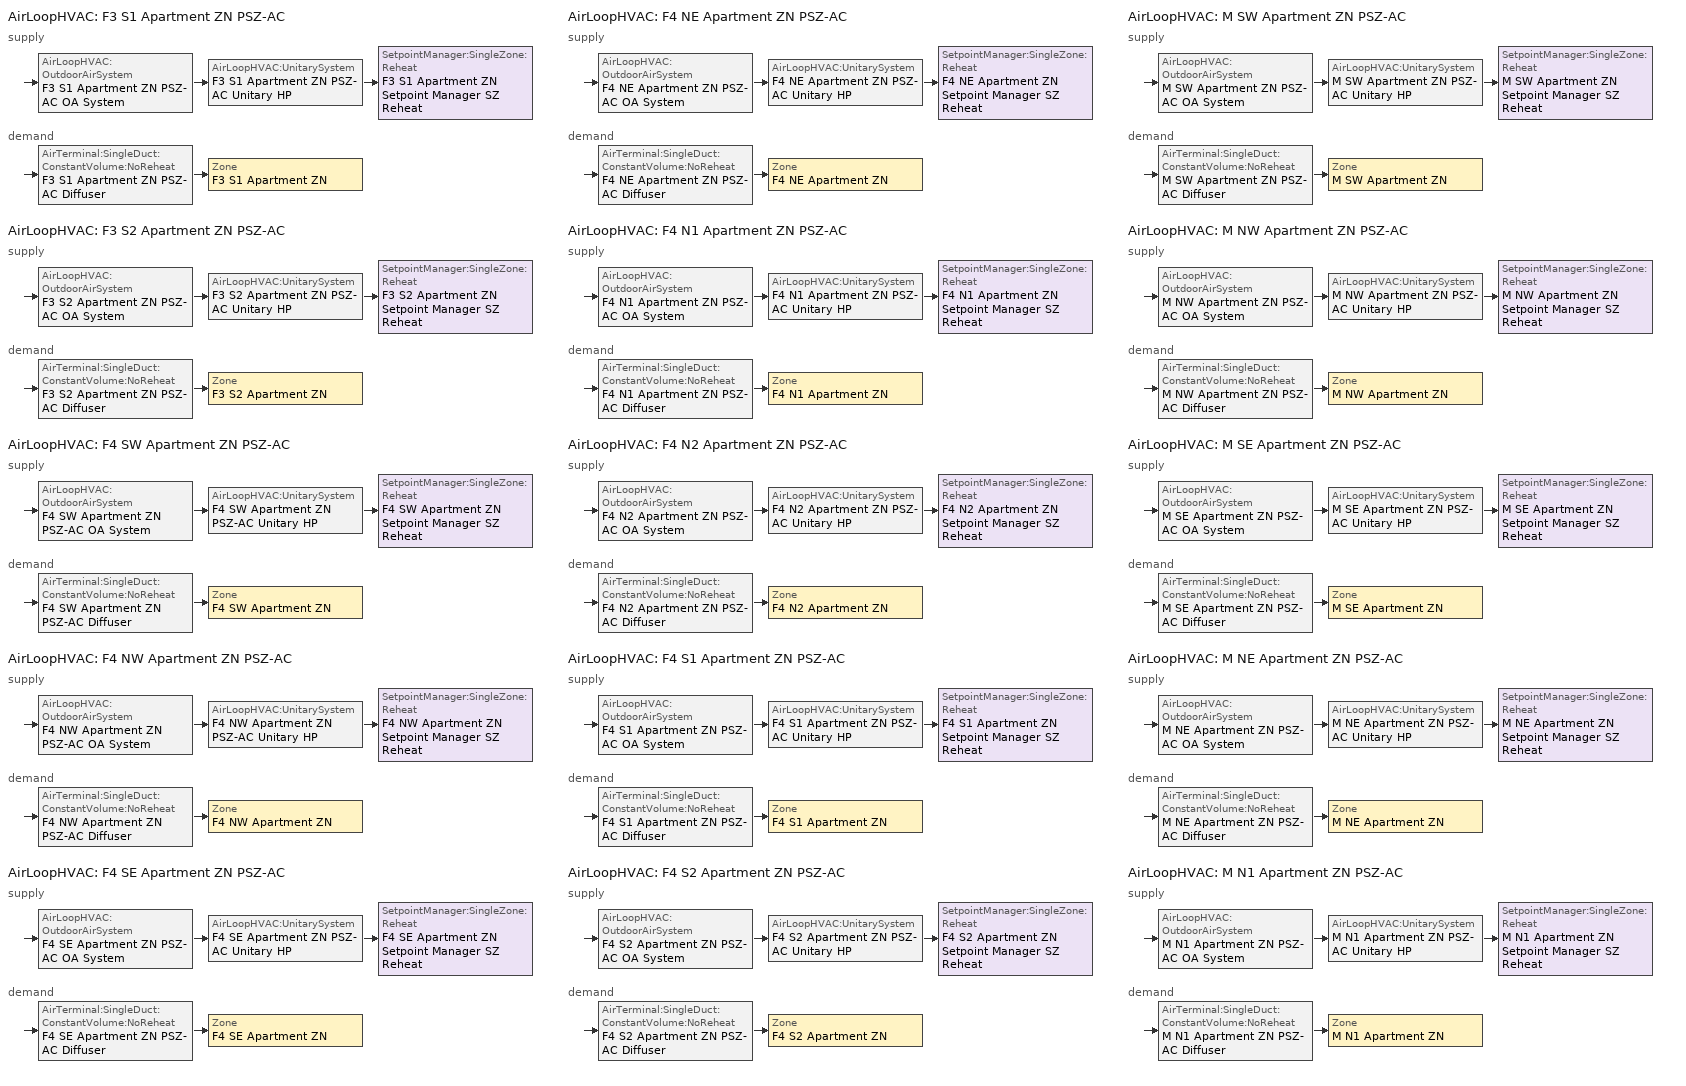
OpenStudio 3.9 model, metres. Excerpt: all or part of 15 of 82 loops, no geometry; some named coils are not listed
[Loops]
AirLoopHVAC 'F3 S1 Apartment ZN PSZ-AC'
 supply: AirLoopHVAC:OutdoorAirSystem 'F3 S1 Apartment ZN PSZ-AC OA System' > AirLoopHVAC:UnitarySystem 'F3 S1 Apartment ZN PSZ-AC Unitary HP' > SetpointManager:SingleZone:Reheat 'F3 S1 Apartment ZN Setpoint Manager SZ Reheat'
 demand: AirTerminal:SingleDuct:ConstantVolume:NoReheat 'F3 S1 Apartment ZN PSZ-AC Diffuser' > Zone 'F3 S1 Apartment ZN'
AirLoopHVAC 'F3 S2 Apartment ZN PSZ-AC'
 supply: AirLoopHVAC:OutdoorAirSystem 'F3 S2 Apartment ZN PSZ-AC OA System' > AirLoopHVAC:UnitarySystem 'F3 S2 Apartment ZN PSZ-AC Unitary HP' > SetpointManager:SingleZone:Reheat 'F3 S2 Apartment ZN Setpoint Manager SZ Reheat'
 demand: AirTerminal:SingleDuct:ConstantVolume:NoReheat 'F3 S2 Apartment ZN PSZ-AC Diffuser' > Zone 'F3 S2 Apartment ZN'
AirLoopHVAC 'F4 SW Apartment ZN PSZ-AC'
 supply: AirLoopHVAC:OutdoorAirSystem 'F4 SW Apartment ZN PSZ-AC OA System' > AirLoopHVAC:UnitarySystem 'F4 SW Apartment ZN PSZ-AC Unitary HP' > SetpointManager:SingleZone:Reheat 'F4 SW Apartment ZN Setpoint Manager SZ Reheat'
 demand: AirTerminal:SingleDuct:ConstantVolume:NoReheat 'F4 SW Apartment ZN PSZ-AC Diffuser' > Zone 'F4 SW Apartment ZN'
AirLoopHVAC 'F4 NW Apartment ZN PSZ-AC'
 supply: AirLoopHVAC:OutdoorAirSystem 'F4 NW Apartment ZN PSZ-AC OA System' > AirLoopHVAC:UnitarySystem 'F4 NW Apartment ZN PSZ-AC Unitary HP' > SetpointManager:SingleZone:Reheat 'F4 NW Apartment ZN Setpoint Manager SZ Reheat'
 demand: AirTerminal:SingleDuct:ConstantVolume:NoReheat 'F4 NW Apartment ZN PSZ-AC Diffuser' > Zone 'F4 NW Apartment ZN'
AirLoopHVAC 'F4 SE Apartment ZN PSZ-AC'
 supply: AirLoopHVAC:OutdoorAirSystem 'F4 SE Apartment ZN PSZ-AC OA System' > AirLoopHVAC:UnitarySystem 'F4 SE Apartment ZN PSZ-AC Unitary HP' > SetpointManager:SingleZone:Reheat 'F4 SE Apartment ZN Setpoint Manager SZ Reheat'
 demand: AirTerminal:SingleDuct:ConstantVolume:NoReheat 'F4 SE Apartment ZN PSZ-AC Diffuser' > Zone 'F4 SE Apartment ZN'
AirLoopHVAC 'F4 NE Apartment ZN PSZ-AC'
 supply: AirLoopHVAC:OutdoorAirSystem 'F4 NE Apartment ZN PSZ-AC OA System' > AirLoopHVAC:UnitarySystem 'F4 NE Apartment ZN PSZ-AC Unitary HP' > SetpointManager:SingleZone:Reheat 'F4 NE Apartment ZN Setpoint Manager SZ Reheat'
 demand: AirTerminal:SingleDuct:ConstantVolume:NoReheat 'F4 NE Apartment ZN PSZ-AC Diffuser' > Zone 'F4 NE Apartment ZN'
AirLoopHVAC 'F4 N1 Apartment ZN PSZ-AC'
 supply: AirLoopHVAC:OutdoorAirSystem 'F4 N1 Apartment ZN PSZ-AC OA System' > AirLoopHVAC:UnitarySystem 'F4 N1 Apartment ZN PSZ-AC Unitary HP' > SetpointManager:SingleZone:Reheat 'F4 N1 Apartment ZN Setpoint Manager SZ Reheat'
 demand: AirTerminal:SingleDuct:ConstantVolume:NoReheat 'F4 N1 Apartment ZN PSZ-AC Diffuser' > Zone 'F4 N1 Apartment ZN'
AirLoopHVAC 'F4 N2 Apartment ZN PSZ-AC'
 supply: AirLoopHVAC:OutdoorAirSystem 'F4 N2 Apartment ZN PSZ-AC OA System' > AirLoopHVAC:UnitarySystem 'F4 N2 Apartment ZN PSZ-AC Unitary HP' > SetpointManager:SingleZone:Reheat 'F4 N2 Apartment ZN Setpoint Manager SZ Reheat'
 demand: AirTerminal:SingleDuct:ConstantVolume:NoReheat 'F4 N2 Apartment ZN PSZ-AC Diffuser' > Zone 'F4 N2 Apartment ZN'
AirLoopHVAC 'F4 S1 Apartment ZN PSZ-AC'
 supply: AirLoopHVAC:OutdoorAirSystem 'F4 S1 Apartment ZN PSZ-AC OA System' > AirLoopHVAC:UnitarySystem 'F4 S1 Apartment ZN PSZ-AC Unitary HP' > SetpointManager:SingleZone:Reheat 'F4 S1 Apartment ZN Setpoint Manager SZ Reheat'
 demand: AirTerminal:SingleDuct:ConstantVolume:NoReheat 'F4 S1 Apartment ZN PSZ-AC Diffuser' > Zone 'F4 S1 Apartment ZN'
AirLoopHVAC 'F4 S2 Apartment ZN PSZ-AC'
 supply: AirLoopHVAC:OutdoorAirSystem 'F4 S2 Apartment ZN PSZ-AC OA System' > AirLoopHVAC:UnitarySystem 'F4 S2 Apartment ZN PSZ-AC Unitary HP' > SetpointManager:SingleZone:Reheat 'F4 S2 Apartment ZN Setpoint Manager SZ Reheat'
 demand: AirTerminal:SingleDuct:ConstantVolume:NoReheat 'F4 S2 Apartment ZN PSZ-AC Diffuser' > Zone 'F4 S2 Apartment ZN'
AirLoopHVAC 'M SW Apartment ZN PSZ-AC'
 supply: AirLoopHVAC:OutdoorAirSystem 'M SW Apartment ZN PSZ-AC OA System' > AirLoopHVAC:UnitarySystem 'M SW Apartment ZN PSZ-AC Unitary HP' > SetpointManager:SingleZone:Reheat 'M SW Apartment ZN Setpoint Manager SZ Reheat'
 demand: AirTerminal:SingleDuct:ConstantVolume:NoReheat 'M SW Apartment ZN PSZ-AC Diffuser' > Zone 'M SW Apartment ZN'
AirLoopHVAC 'M NW Apartment ZN PSZ-AC'
 supply: AirLoopHVAC:OutdoorAirSystem 'M NW Apartment ZN PSZ-AC OA System' > AirLoopHVAC:UnitarySystem 'M NW Apartment ZN PSZ-AC Unitary HP' > SetpointManager:SingleZone:Reheat 'M NW Apartment ZN Setpoint Manager SZ Reheat'
 demand: AirTerminal:SingleDuct:ConstantVolume:NoReheat 'M NW Apartment ZN PSZ-AC Diffuser' > Zone 'M NW Apartment ZN'
AirLoopHVAC 'M SE Apartment ZN PSZ-AC'
 supply: AirLoopHVAC:OutdoorAirSystem 'M SE Apartment ZN PSZ-AC OA System' > AirLoopHVAC:UnitarySystem 'M SE Apartment ZN PSZ-AC Unitary HP' > SetpointManager:SingleZone:Reheat 'M SE Apartment ZN Setpoint Manager SZ Reheat'
 demand: AirTerminal:SingleDuct:ConstantVolume:NoReheat 'M SE Apartment ZN PSZ-AC Diffuser' > Zone 'M SE Apartment ZN'
AirLoopHVAC 'M NE Apartment ZN PSZ-AC'
 supply: AirLoopHVAC:OutdoorAirSystem 'M NE Apartment ZN PSZ-AC OA System' > AirLoopHVAC:UnitarySystem 'M NE Apartment ZN PSZ-AC Unitary HP' > SetpointManager:SingleZone:Reheat 'M NE Apartment ZN Setpoint Manager SZ Reheat'
 demand: AirTerminal:SingleDuct:ConstantVolume:NoReheat 'M NE Apartment ZN PSZ-AC Diffuser' > Zone 'M NE Apartment ZN'
AirLoopHVAC 'M N1 Apartment ZN PSZ-AC'
 supply: AirLoopHVAC:OutdoorAirSystem 'M N1 Apartment ZN PSZ-AC OA System' > AirLoopHVAC:UnitarySystem 'M N1 Apartment ZN PSZ-AC Unitary HP' > SetpointManager:SingleZone:Reheat 'M N1 Apartment ZN Setpoint Manager SZ Reheat'
 demand: AirTerminal:SingleDuct:ConstantVolume:NoReheat 'M N1 Apartment ZN PSZ-AC Diffuser' > Zone 'M N1 Apartment ZN'
[Sizing:Zone] Zone Cooling Design Supply Air Temperature Input Method=SupplyAirTemperature; Zone Cooling Design Supply Air Temperature {C}=12.7778; Zone Cooling Design Supply Air Temperature Difference {deltaC}=11.11; Zone Heating Design Supply Air Temperature Input Method=SupplyAirTemperature; Zone Heating Design Supply Air Temperature {C}=50; Zone Heating Design Supply Air Temperature Difference {deltaC}=11.11; Zone Cooling Design Supply Air Humidity Ratio {kg-H2O/kg-air}=0.0085; Zone Heating Design Supply Air Humidity Ratio {kg-H2O/kg-air}=0.008; Cooling Design Air Flow Method=DesignDay; Heating Design Air Flow Method=DesignDay; Heating Maximum Air Flow Fraction=1; Account for Dedicated Outdoor Air System=No; Dedicated Outdoor Air System Control Strategy=NeutralSupplyAir; Dedicated Outdoor Air Low Setpoint Temperature for Design {C}=autosize; Dedicated Outdoor Air High Setpoint Temperature for Design {C}=autosize; Zone Load Sizing Method=Sensible Load Only No Latent Load; Zone Latent Cooling Design Supply Air Humidity Ratio Input Method=HumidityRatioDifference; Zone Cooling Design Supply Air Humidity Ratio Difference {kgWater/kgDryAir}=0.005; Zone Latent Heating Design Supply Air Humidity Ratio Input Method=HumidityRatioDifference; Zone Humidification Design Supply Air Humidity Ratio Difference {kgWater/kgDryAir}=0.005; Sizing Option=Coincident
F3 S1 Apartment ZN; F3 S2 Apartment ZN; F4 N1 Apartment ZN; F4 N2 Apartment ZN; F4 NE Apartment ZN; F4 NW Apartment ZN; F4 S1 Apartment ZN; F4 S2 Apartment ZN; F4 SE Apartment ZN; F4 SW Apartment ZN; M N1 Apartment ZN; M NE Apartment ZN; M NW Apartment ZN; M SE Apartment ZN; M SW Apartment ZN
[Zone equipment]
F3 S1 Apartment ZN: F3 S1 Apartment ZN PSZ-AC Diffuser, F3 S1 Apartment ZN ERV
F3 S2 Apartment ZN: F3 S2 Apartment ZN PSZ-AC Diffuser, F3 S2 Apartment ZN ERV
F4 N1 Apartment ZN: F4 N1 Apartment ZN PSZ-AC Diffuser, F4 N1 Apartment ZN ERV
F4 N2 Apartment ZN: F4 N2 Apartment ZN PSZ-AC Diffuser, F4 N2 Apartment ZN ERV
F4 NE Apartment ZN: F4 NE Apartment ZN PSZ-AC Diffuser, F4 NE Apartment ZN ERV
F4 NW Apartment ZN: F4 NW Apartment ZN PSZ-AC Diffuser, F4 NW Apartment ZN ERV
F4 S1 Apartment ZN: F4 S1 Apartment ZN PSZ-AC Diffuser, F4 S1 Apartment ZN ERV
F4 S2 Apartment ZN: F4 S2 Apartment ZN PSZ-AC Diffuser, F4 S2 Apartment ZN ERV
F4 SE Apartment ZN: F4 SE Apartment ZN PSZ-AC Diffuser, F4 SE Apartment ZN ERV
F4 SW Apartment ZN: F4 SW Apartment ZN PSZ-AC Diffuser, F4 SW Apartment ZN ERV
M N1 Apartment ZN: M N1 Apartment ZN PSZ-AC Diffuser, M N1 Apartment ZN ERV
M NE Apartment ZN: M NE Apartment ZN PSZ-AC Diffuser, M NE Apartment ZN ERV
M NW Apartment ZN: M NW Apartment ZN PSZ-AC Diffuser, M NW Apartment ZN ERV
M SE Apartment ZN: M SE Apartment ZN PSZ-AC Diffuser, M SE Apartment ZN ERV
M SW Apartment ZN: M SW Apartment ZN PSZ-AC Diffuser, M SW Apartment ZN ERV
[AirLoopHVAC] Availability Schedule=Always On; Design Supply Air Flow Rate {m3/s}=autosize; Design Return Air Flow Fraction of Supply Air Flow=1
F3 S1 Apartment ZN PSZ-AC; F3 S2 Apartment ZN PSZ-AC; F4 SW Apartment ZN PSZ-AC; F4 NW Apartment ZN PSZ-AC; F4 SE Apartment ZN PSZ-AC; F4 NE Apartment ZN PSZ-AC; F4 N1 Apartment ZN PSZ-AC; F4 N2 Apartment ZN PSZ-AC; F4 S1 Apartment ZN PSZ-AC; F4 S2 Apartment ZN PSZ-AC; M SW Apartment ZN PSZ-AC; M NW Apartment ZN PSZ-AC; M SE Apartment ZN PSZ-AC; M NE Apartment ZN PSZ-AC; M N1 Apartment ZN PSZ-AC
[Sizing:System] Type of Load to Size On=Sensible; Design Outdoor Air Flow Rate {m3/s}=Autosize; Central Heating Maximum System Air Flow Ratio=1; Preheat Design Temperature {C}=7.22222; Preheat Design Humidity Ratio {kg-H2O/kg-Air}=0.008; Precool Design Temperature {C}=12.7778; Precool Design Humidity Ratio {kg-H2O/kg-Air}=0.008; Central Cooling Design Supply Air Temperature {C}=12.7778; Central Heating Design Supply Air Temperature {C}=50; Sizing Option=Coincident; 100% Outdoor Air in Cooling=No; 100% Outdoor Air in Heating=No; Central Cooling Design Supply Air Humidity Ratio {kg-H2O/kg-Air}=0.0085; Central Heating Design Supply Air Humidity Ratio {kg-H2O/kg-Air}=0.008; Cooling Design Air Flow Method=DesignDay; Heating Design Air Flow Method=DesignDay; System Outdoor Air Method=ZoneSum; Zone Maximum Outdoor Air Fraction=1; Cooling Supply Air Flow Rate Per Floor Area {m3/s-m2}=0.00996765; Cooling Fraction of Autosized Cooling Supply Air Flow Rate=1; Cooling Supply Air Flow Rate Per Unit Cooling Capacity {m3/s-W}=3.94755e-05; Heating Supply Air Flow Rate Per Floor Area {m3/s-m2}=0.00996765; Heating Fraction of Autosized Heating Supply Air Flow Rate=1; Heating Fraction of Autosized Cooling Supply Air Flow Rate=1; Heating Supply Air Flow Rate Per Unit Heating Capacity {m3/s-W}=3.15882e-05; Cooling Design Capacity Method=CoolingDesignCapacity; Cooling Design Capacity {W}=autosize; Cooling Design Capacity Per Floor Area {W/m2}=234.7; Fraction of Autosized Cooling Design Capacity=1; Heating Design Capacity Method=HeatingDesignCapacity; Heating Design Capacity {W}=autosize; Heating Design Capacity Per Floor Area {W/m2}=157; Fraction of Autosized Heating Design Capacity=1; Central Cooling Capacity Control Method=OnOff; Occupant Diversity=autosize
F3 S1 Apartment ZN PSZ-AC; F3 S2 Apartment ZN PSZ-AC; F4 SW Apartment ZN PSZ-AC; F4 NW Apartment ZN PSZ-AC; F4 SE Apartment ZN PSZ-AC; F4 NE Apartment ZN PSZ-AC; F4 N1 Apartment ZN PSZ-AC; F4 N2 Apartment ZN PSZ-AC; F4 S1 Apartment ZN PSZ-AC; F4 S2 Apartment ZN PSZ-AC; M SW Apartment ZN PSZ-AC; M NW Apartment ZN PSZ-AC; M SE Apartment ZN PSZ-AC; M NE Apartment ZN PSZ-AC; M N1 Apartment ZN PSZ-AC
[SetpointManager:SingleZone:Reheat] Minimum Supply Air Temperature {C}=12.7778; Maximum Supply Air Temperature {C}=50
Name | Control Zone | Setpoint Node or NodeList
F3 S1 Apartment ZN Setpoint Manager SZ Reheat | F3 S1 Apartment ZN | F3 S1 Apartment ZN PSZ-AC Supply Outlet Node
F3 S2 Apartment ZN Setpoint Manager SZ Reheat | F3 S2 Apartment ZN | F3 S2 Apartment ZN PSZ-AC Supply Outlet Node
F4 SW Apartment ZN Setpoint Manager SZ Reheat | F4 SW Apartment ZN | F4 SW Apartment ZN PSZ-AC Supply Outlet Node
F4 NW Apartment ZN Setpoint Manager SZ Reheat | F4 NW Apartment ZN | F4 NW Apartment ZN PSZ-AC Supply Outlet Node
F4 SE Apartment ZN Setpoint Manager SZ Reheat | F4 SE Apartment ZN | F4 SE Apartment ZN PSZ-AC Supply Outlet Node
F4 NE Apartment ZN Setpoint Manager SZ Reheat | F4 NE Apartment ZN | F4 NE Apartment ZN PSZ-AC Supply Outlet Node
F4 N1 Apartment ZN Setpoint Manager SZ Reheat | F4 N1 Apartment ZN | F4 N1 Apartment ZN PSZ-AC Supply Outlet Node
F4 N2 Apartment ZN Setpoint Manager SZ Reheat | F4 N2 Apartment ZN | F4 N2 Apartment ZN PSZ-AC Supply Outlet Node
F4 S1 Apartment ZN Setpoint Manager SZ Reheat | F4 S1 Apartment ZN | F4 S1 Apartment ZN PSZ-AC Supply Outlet Node
F4 S2 Apartment ZN Setpoint Manager SZ Reheat | F4 S2 Apartment ZN | F4 S2 Apartment ZN PSZ-AC Supply Outlet Node
M SW Apartment ZN Setpoint Manager SZ Reheat | M SW Apartment ZN | M SW Apartment ZN PSZ-AC Supply Outlet Node
M NW Apartment ZN Setpoint Manager SZ Reheat | M NW Apartment ZN | M NW Apartment ZN PSZ-AC Supply Outlet Node
M SE Apartment ZN Setpoint Manager SZ Reheat | M SE Apartment ZN | M SE Apartment ZN PSZ-AC Supply Outlet Node
M NE Apartment ZN Setpoint Manager SZ Reheat | M NE Apartment ZN | M NE Apartment ZN PSZ-AC Supply Outlet Node
M N1 Apartment ZN Setpoint Manager SZ Reheat | M N1 Apartment ZN | M N1 Apartment ZN PSZ-AC Supply Outlet Node
[Coil:Heating:Electric] Availability Schedule=Always On Discrete; Efficiency=1
F3 S1 Apartment ZN PSZ-AC Electric Backup Htg Coil; F3 S2 Apartment ZN PSZ-AC Electric Backup Htg Coil; F4 SW Apartment ZN PSZ-AC Electric Backup Htg Coil; F4 NW Apartment ZN PSZ-AC Electric Backup Htg Coil; F4 SE Apartment ZN PSZ-AC Electric Backup Htg Coil; F4 NE Apartment ZN PSZ-AC Electric Backup Htg Coil; F4 N1 Apartment ZN PSZ-AC Electric Backup Htg Coil; F4 N2 Apartment ZN PSZ-AC Electric Backup Htg Coil; F4 S1 Apartment ZN PSZ-AC Electric Backup Htg Coil; F4 S2 Apartment ZN PSZ-AC Electric Backup Htg Coil; M SW Apartment ZN PSZ-AC Electric Backup Htg Coil; M NW Apartment ZN PSZ-AC Electric Backup Htg Coil; M SE Apartment ZN PSZ-AC Electric Backup Htg Coil; M NE Apartment ZN PSZ-AC Electric Backup Htg Coil; M N1 Apartment ZN PSZ-AC Electric Backup Htg Coil
[Fan:OnOff] Availability Schedule=Always On Discrete; Maximum Flow Rate {m3/s}=autosize; Motor In Airstream Fraction=1
Name | Fan Total Efficiency | Pressure Rise {Pa} | Motor Efficiency | Fan Power Ratio Function of Speed Ratio Curve | Fan Efficiency Ratio Function of Speed Ratio Curve
F3 S1 Apartment ZN PSZ-AC Fan | 0.53625 | 622.722 | 0.825 | Fan On Off Power Curve 21 | Fan On Off Efficiency Curve 21
F3 S2 Apartment ZN PSZ-AC Fan | 0.53625 | 622.722 | 0.825 | Fan On Off Power Curve 22 | Fan On Off Efficiency Curve 22
F4 SW Apartment ZN PSZ-AC Fan | 0.53625 | 622.722 | 0.825 | Fan On Off Power Curve 23 | Fan On Off Efficiency Curve 23
F4 NW Apartment ZN PSZ-AC Fan | 0.53625 | 622.722 | 0.825 | Fan On Off Power Curve 24 | Fan On Off Efficiency Curve 24
F4 SE Apartment ZN PSZ-AC Fan | 0.53625 | 622.722 | 0.825 | Fan On Off Power Curve 25 | Fan On Off Efficiency Curve 25
F4 NE Apartment ZN PSZ-AC Fan | 0.53625 | 622.722 | 0.825 | Fan On Off Power Curve 26 | Fan On Off Efficiency Curve 26
F4 N1 Apartment ZN PSZ-AC Fan | 0.53625 | 622.722 | 0.825 | Fan On Off Power Curve 27 | Fan On Off Efficiency Curve 27
F4 N2 Apartment ZN PSZ-AC Fan | 0.53625 | 622.722 | 0.825 | Fan On Off Power Curve 28 | Fan On Off Efficiency Curve 28
F4 S1 Apartment ZN PSZ-AC Fan | 0.53625 | 622.722 | 0.825 | Fan On Off Power Curve 29 | Fan On Off Efficiency Curve 29
F4 S2 Apartment ZN PSZ-AC Fan | 0.53625 | 622.722 | 0.825 | Fan On Off Power Curve 30 | Fan On Off Efficiency Curve 30
M SW Apartment ZN PSZ-AC Fan | 0.53625 | 622.722 | 0.825 | Fan On Off Power Curve 31 | Fan On Off Efficiency Curve 31
M NW Apartment ZN PSZ-AC Fan | 0.53625 | 622.722 | 0.825 | Fan On Off Power Curve 32 | Fan On Off Efficiency Curve 32
M SE Apartment ZN PSZ-AC Fan | 0.53625 | 622.722 | 0.825 | Fan On Off Power Curve 33 | Fan On Off Efficiency Curve 33
M NE Apartment ZN PSZ-AC Fan | 0.53625 | 622.722 | 0.825 | Fan On Off Power Curve 34 | Fan On Off Efficiency Curve 34
M N1 Apartment ZN PSZ-AC Fan | 0.53625 | 622.722 | 0.825 | Fan On Off Power Curve 35 | Fan On Off Efficiency Curve 35
F4 N1 Apartment ZN ERV Supply Fan | 0.303158 | 270.648 | 0.48 | Fan On Off Power Curve 109 | Fan On Off Efficiency Curve 109
F4 N1 Apartment ZN ERV Exhaust Fan | 0.303158 | 270.648 | 0.48 | Fan On Off Power Curve 110 | Fan On Off Efficiency Curve 110
F4 NE Apartment ZN ERV Supply Fan | 0.303158 | 270.648 | 0.48 | Fan On Off Power Curve 115 | Fan On Off Efficiency Curve 115
F4 NE Apartment ZN ERV Exhaust Fan | 0.303158 | 270.648 | 0.48 | Fan On Off Power Curve 116 | Fan On Off Efficiency Curve 116
M SW Apartment ZN ERV Supply Fan | 0.303158 | 270.648 | 0.48 | Fan On Off Power Curve 117 | Fan On Off Efficiency Curve 117
M SW Apartment ZN ERV Exhaust Fan | 0.303158 | 270.648 | 0.48 | Fan On Off Power Curve 118 | Fan On Off Efficiency Curve 118
F4 SE Apartment ZN ERV Supply Fan | 0.303158 | 270.648 | 0.48 | Fan On Off Power Curve 119 | Fan On Off Efficiency Curve 119
F4 SE Apartment ZN ERV Exhaust Fan | 0.303158 | 270.648 | 0.48 | Fan On Off Power Curve 120 | Fan On Off Efficiency Curve 120
F4 SW Apartment ZN ERV Supply Fan | 0.303158 | 270.648 | 0.48 | Fan On Off Power Curve 121 | Fan On Off Efficiency Curve 121
F4 SW Apartment ZN ERV Exhaust Fan | 0.303158 | 270.648 | 0.48 | Fan On Off Power Curve 122 | Fan On Off Efficiency Curve 122
F3 S2 Apartment ZN ERV Supply Fan | 0.303158 | 270.648 | 0.48 | Fan On Off Power Curve 127 | Fan On Off Efficiency Curve 127
F3 S2 Apartment ZN ERV Exhaust Fan | 0.303158 | 270.648 | 0.48 | Fan On Off Power Curve 128 | Fan On Off Efficiency Curve 128
F4 NW Apartment ZN ERV Supply Fan | 0.303158 | 270.648 | 0.48 | Fan On Off Power Curve 131 | Fan On Off Efficiency Curve 131
F4 NW Apartment ZN ERV Exhaust Fan | 0.303158 | 270.648 | 0.48 | Fan On Off Power Curve 132 | Fan On Off Efficiency Curve 132
M NE Apartment ZN ERV Supply Fan | 0.303158 | 270.648 | 0.48 | Fan On Off Power Curve 141 | Fan On Off Efficiency Curve 141
M NE Apartment ZN ERV Exhaust Fan | 0.303158 | 270.648 | 0.48 | Fan On Off Power Curve 142 | Fan On Off Efficiency Curve 142
F4 S2 Apartment ZN ERV Supply Fan | 0.303158 | 270.648 | 0.48 | Fan On Off Power Curve 159 | Fan On Off Efficiency Curve 159
F4 S2 Apartment ZN ERV Exhaust Fan | 0.303158 | 270.648 | 0.48 | Fan On Off Power Curve 160 | Fan On Off Efficiency Curve 160
F4 S1 Apartment ZN ERV Supply Fan | 0.303158 | 270.648 | 0.48 | Fan On Off Power Curve 175 | Fan On Off Efficiency Curve 175
F4 S1 Apartment ZN ERV Exhaust Fan | 0.303158 | 270.648 | 0.48 | Fan On Off Power Curve 176 | Fan On Off Efficiency Curve 176
F3 S1 Apartment ZN ERV Supply Fan | 0.303158 | 270.648 | 0.48 | Fan On Off Power Curve 177 | Fan On Off Efficiency Curve 177
F3 S1 Apartment ZN ERV Exhaust Fan | 0.303158 | 270.648 | 0.48 | Fan On Off Power Curve 178 | Fan On Off Efficiency Curve 178
M NW Apartment ZN ERV Supply Fan | 0.303158 | 270.648 | 0.48 | Fan On Off Power Curve 181 | Fan On Off Efficiency Curve 181
M NW Apartment ZN ERV Exhaust Fan | 0.303158 | 270.648 | 0.48 | Fan On Off Power Curve 182 | Fan On Off Efficiency Curve 182
M N1 Apartment ZN ERV Supply Fan | 0.303158 | 270.648 | 0.48 | Fan On Off Power Curve 183 | Fan On Off Efficiency Curve 183
M N1 Apartment ZN ERV Exhaust Fan | 0.303158 | 270.648 | 0.48 | Fan On Off Power Curve 184 | Fan On Off Efficiency Curve 184
M SE Apartment ZN ERV Supply Fan | 0.303158 | 270.648 | 0.48 | Fan On Off Power Curve 185 | Fan On Off Efficiency Curve 185
M SE Apartment ZN ERV Exhaust Fan | 0.303158 | 270.648 | 0.48 | Fan On Off Power Curve 186 | Fan On Off Efficiency Curve 186
F4 N2 Apartment ZN ERV Supply Fan | 0.303158 | 270.648 | 0.48 | Fan On Off Power Curve 187 | Fan On Off Efficiency Curve 187
F4 N2 Apartment ZN ERV Exhaust Fan | 0.303158 | 270.648 | 0.48 | Fan On Off Power Curve 188 | Fan On Off Efficiency Curve 188
[AirLoopHVAC:UnitarySystem] Control Type=Load; Dehumidification Control Type=None; Availability Schedule=Always On; Fan Placement=BlowThrough; Supply Air Fan Operating Mode Schedule=Always Off Discrete; DX Heating Coil Sizing Ratio=1; Use DOAS DX Cooling Coil=No; DOAS DX Cooling Coil Leaving Minimum Air Temperature {C}=2; Latent Load Control=SensibleOnlyLoadControl; Supply Air Flow Rate Method During Cooling Operation=SupplyAirFlowRate; Supply Air Flow Rate During Cooling Operation {m3/s}=Autosize; Supply Air Flow Rate Method During Heating Operation=SupplyAirFlowRate; Supply Air Flow Rate During Heating Operation {m3/s}=Autosize; Supply Air Flow Rate Method When No Cooling or Heating is Required=SupplyAirFlowRate; Supply Air Flow Rate When No Cooling or Heating is Required {m3/s}=Autosize; No Load Supply Air Flow Rate Control Set To Low Speed=Yes; Maximum Supply Air Temperature {C}=50; Maximum Outdoor Dry-Bulb Temperature for Supplemental Heater Operation {C}=4.44444; Ancilliary On-Cycle Electric Power {W}=0; Ancilliary Off-Cycle Electric Power {W}=0
Name | Controlling Zone or Thermostat Location | Supply Fan | Heating Coil | Cooling Coil | Supplemental Heating Coil
F3 S1 Apartment ZN PSZ-AC Unitary HP | F3 S1 Apartment ZN | F3 S1 Apartment ZN PSZ-AC Fan | F3 S1 Apartment ZN PSZ-AC Water-to-Air HP Htg Coil 11 Clg kBtu/hr 4.3COPH | F3 S1 Apartment ZN PSZ-AC Water-to-Air HP Clg Coil 11kBtu/hr 12.2EER | F3 S1 Apartment ZN PSZ-AC Electric Backup Htg Coil
F3 S2 Apartment ZN PSZ-AC Unitary HP | F3 S2 Apartment ZN | F3 S2 Apartment ZN PSZ-AC Fan | F3 S2 Apartment ZN PSZ-AC Water-to-Air HP Htg Coil 11 Clg kBtu/hr 4.3COPH | F3 S2 Apartment ZN PSZ-AC Water-to-Air HP Clg Coil 11kBtu/hr 12.2EER | F3 S2 Apartment ZN PSZ-AC Electric Backup Htg Coil
F4 SW Apartment ZN PSZ-AC Unitary HP | F4 SW Apartment ZN | F4 SW Apartment ZN PSZ-AC Fan | F4 SW Apartment ZN PSZ-AC Water-to-Air HP Htg Coil 16 Clg kBtu/hr 4.3COPH | F4 SW Apartment ZN PSZ-AC Water-to-Air HP Clg Coil 16kBtu/hr 12.2EER | F4 SW Apartment ZN PSZ-AC Electric Backup Htg Coil
F4 NW Apartment ZN PSZ-AC Unitary HP | F4 NW Apartment ZN | F4 NW Apartment ZN PSZ-AC Fan | F4 NW Apartment ZN PSZ-AC Water-to-Air HP Htg Coil 15 Clg kBtu/hr 4.3COPH | F4 NW Apartment ZN PSZ-AC Water-to-Air HP Clg Coil 15kBtu/hr 12.2EER | F4 NW Apartment ZN PSZ-AC Electric Backup Htg Coil
F4 SE Apartment ZN PSZ-AC Unitary HP | F4 SE Apartment ZN | F4 SE Apartment ZN PSZ-AC Fan | F4 SE Apartment ZN PSZ-AC Water-to-Air HP Htg Coil 14 Clg kBtu/hr 4.3COPH | F4 SE Apartment ZN PSZ-AC Water-to-Air HP Clg Coil 14kBtu/hr 12.2EER | F4 SE Apartment ZN PSZ-AC Electric Backup Htg Coil
F4 NE Apartment ZN PSZ-AC Unitary HP | F4 NE Apartment ZN | F4 NE Apartment ZN PSZ-AC Fan | F4 NE Apartment ZN PSZ-AC Water-to-Air HP Htg Coil 12 Clg kBtu/hr 4.3COPH | F4 NE Apartment ZN PSZ-AC Water-to-Air HP Clg Coil 12kBtu/hr 12.2EER | F4 NE Apartment ZN PSZ-AC Electric Backup Htg Coil
F4 N1 Apartment ZN PSZ-AC Unitary HP | F4 N1 Apartment ZN | F4 N1 Apartment ZN PSZ-AC Fan | F4 N1 Apartment ZN PSZ-AC Water-to-Air HP Htg Coil 10 Clg kBtu/hr 4.3COPH | F4 N1 Apartment ZN PSZ-AC Water-to-Air HP Clg Coil 10kBtu/hr 12.2EER | F4 N1 Apartment ZN PSZ-AC Electric Backup Htg Coil
F4 N2 Apartment ZN PSZ-AC Unitary HP | F4 N2 Apartment ZN | F4 N2 Apartment ZN PSZ-AC Fan | F4 N2 Apartment ZN PSZ-AC Water-to-Air HP Htg Coil 9 Clg kBtu/hr 4.3COPH | F4 N2 Apartment ZN PSZ-AC Water-to-Air HP Clg Coil 9kBtu/hr 12.2EER | F4 N2 Apartment ZN PSZ-AC Electric Backup Htg Coil
F4 S1 Apartment ZN PSZ-AC Unitary HP | F4 S1 Apartment ZN | F4 S1 Apartment ZN PSZ-AC Fan | F4 S1 Apartment ZN PSZ-AC Water-to-Air HP Htg Coil 11 Clg kBtu/hr 4.3COPH | F4 S1 Apartment ZN PSZ-AC Water-to-Air HP Clg Coil 11kBtu/hr 12.2EER | F4 S1 Apartment ZN PSZ-AC Electric Backup Htg Coil
F4 S2 Apartment ZN PSZ-AC Unitary HP | F4 S2 Apartment ZN | F4 S2 Apartment ZN PSZ-AC Fan | F4 S2 Apartment ZN PSZ-AC Water-to-Air HP Htg Coil 11 Clg kBtu/hr 4.3COPH | F4 S2 Apartment ZN PSZ-AC Water-to-Air HP Clg Coil 11kBtu/hr 12.2EER | F4 S2 Apartment ZN PSZ-AC Electric Backup Htg Coil
M SW Apartment ZN PSZ-AC Unitary HP | M SW Apartment ZN | M SW Apartment ZN PSZ-AC Fan | M SW Apartment ZN PSZ-AC Water-to-Air HP Htg Coil 16 Clg kBtu/hr 4.3COPH | M SW Apartment ZN PSZ-AC Water-to-Air HP Clg Coil 16kBtu/hr 12.2EER | M SW Apartment ZN PSZ-AC Electric Backup Htg Coil
M NW Apartment ZN PSZ-AC Unitary HP | M NW Apartment ZN | M NW Apartment ZN PSZ-AC Fan | M NW Apartment ZN PSZ-AC Water-to-Air HP Htg Coil 15 Clg kBtu/hr 4.3COPH | M NW Apartment ZN PSZ-AC Water-to-Air HP Clg Coil 15kBtu/hr 12.2EER | M NW Apartment ZN PSZ-AC Electric Backup Htg Coil
M SE Apartment ZN PSZ-AC Unitary HP | M SE Apartment ZN | M SE Apartment ZN PSZ-AC Fan | M SE Apartment ZN PSZ-AC Water-to-Air HP Htg Coil 14 Clg kBtu/hr 4.3COPH | M SE Apartment ZN PSZ-AC Water-to-Air HP Clg Coil 14kBtu/hr 12.2EER | M SE Apartment ZN PSZ-AC Electric Backup Htg Coil
M NE Apartment ZN PSZ-AC Unitary HP | M NE Apartment ZN | M NE Apartment ZN PSZ-AC Fan | M NE Apartment ZN PSZ-AC Water-to-Air HP Htg Coil 12 Clg kBtu/hr 4.3COPH | M NE Apartment ZN PSZ-AC Water-to-Air HP Clg Coil 12kBtu/hr 12.2EER | M NE Apartment ZN PSZ-AC Electric Backup Htg Coil
M N1 Apartment ZN PSZ-AC Unitary HP | M N1 Apartment ZN | M N1 Apartment ZN PSZ-AC Fan | M N1 Apartment ZN PSZ-AC Water-to-Air HP Htg Coil 10 Clg kBtu/hr 4.3COPH | M N1 Apartment ZN PSZ-AC Water-to-Air HP Clg Coil 10kBtu/hr 12.2EER | M N1 Apartment ZN PSZ-AC Electric Backup Htg Coil
[Controller:OutdoorAir] Minimum Outdoor Air Flow Rate {m3/s}=autosize; Maximum Outdoor Air Flow Rate {m3/s}=Autosize; Economizer Control Type=NoEconomizer; Economizer Control Action Type=ModulateFlow; Economizer Maximum Limit Dry-Bulb Temperature {C}=28; Economizer Maximum Limit Enthalpy {J/kg}=64000; Lockout Type=LockoutWithHeating; Minimum Limit Type=FixedMinimum; Minimum Outdoor Air Schedule=Always Off Discrete; High Humidity Control=No; High Humidity Outdoor Air Flow Ratio=1; Control High Indoor Humidity Based on Outdoor Humidity Ratio=Yes; Heat Recovery Bypass Control Type=BypassWhenOAFlowGreaterThanMinimum; Economizer Operation Staging=InterlockedWithMechanicalCooling
Name | Controller Mechanical Ventilation
F3 S1 Apartment ZN PSZ-AC OA System Controller | Controller Mechanical Ventilation 22
F3 S2 Apartment ZN PSZ-AC OA System Controller | Controller Mechanical Ventilation 23
F4 SW Apartment ZN PSZ-AC OA System Controller | Controller Mechanical Ventilation 24
F4 NW Apartment ZN PSZ-AC OA System Controller | Controller Mechanical Ventilation 25
F4 SE Apartment ZN PSZ-AC OA System Controller | Controller Mechanical Ventilation 26
F4 NE Apartment ZN PSZ-AC OA System Controller | Controller Mechanical Ventilation 27
F4 N1 Apartment ZN PSZ-AC OA System Controller | Controller Mechanical Ventilation 28
F4 N2 Apartment ZN PSZ-AC OA System Controller | Controller Mechanical Ventilation 29
F4 S1 Apartment ZN PSZ-AC OA System Controller | Controller Mechanical Ventilation 30
F4 S2 Apartment ZN PSZ-AC OA System Controller | Controller Mechanical Ventilation 31
M SW Apartment ZN PSZ-AC OA System Controller | Controller Mechanical Ventilation 32
M NW Apartment ZN PSZ-AC OA System Controller | Controller Mechanical Ventilation 33
M SE Apartment ZN PSZ-AC OA System Controller | Controller Mechanical Ventilation 34
M NE Apartment ZN PSZ-AC OA System Controller | Controller Mechanical Ventilation 35
M N1 Apartment ZN PSZ-AC OA System Controller | Controller Mechanical Ventilation 36
[Controller:MechanicalVentilation] Availability Schedule=Always On Discrete
Controller Mechanical Ventilation 22; Controller Mechanical Ventilation 23; Controller Mechanical Ventilation 24; Controller Mechanical Ventilation 25; Controller Mechanical Ventilation 26; Controller Mechanical Ventilation 27; Controller Mechanical Ventilation 28; Controller Mechanical Ventilation 29; Controller Mechanical Ventilation 30; Controller Mechanical Ventilation 31; Controller Mechanical Ventilation 32; Controller Mechanical Ventilation 33; Controller Mechanical Ventilation 34; Controller Mechanical Ventilation 35; Controller Mechanical Ventilation 36
[AirLoopHVAC:OutdoorAirSystem]
Name | Controller
F3 S1 Apartment ZN PSZ-AC OA System | F3 S1 Apartment ZN PSZ-AC OA System Controller
F3 S2 Apartment ZN PSZ-AC OA System | F3 S2 Apartment ZN PSZ-AC OA System Controller
F4 SW Apartment ZN PSZ-AC OA System | F4 SW Apartment ZN PSZ-AC OA System Controller
F4 NW Apartment ZN PSZ-AC OA System | F4 NW Apartment ZN PSZ-AC OA System Controller
F4 SE Apartment ZN PSZ-AC OA System | F4 SE Apartment ZN PSZ-AC OA System Controller
F4 NE Apartment ZN PSZ-AC OA System | F4 NE Apartment ZN PSZ-AC OA System Controller
F4 N1 Apartment ZN PSZ-AC OA System | F4 N1 Apartment ZN PSZ-AC OA System Controller
F4 N2 Apartment ZN PSZ-AC OA System | F4 N2 Apartment ZN PSZ-AC OA System Controller
F4 S1 Apartment ZN PSZ-AC OA System | F4 S1 Apartment ZN PSZ-AC OA System Controller
F4 S2 Apartment ZN PSZ-AC OA System | F4 S2 Apartment ZN PSZ-AC OA System Controller
M SW Apartment ZN PSZ-AC OA System | M SW Apartment ZN PSZ-AC OA System Controller
M NW Apartment ZN PSZ-AC OA System | M NW Apartment ZN PSZ-AC OA System Controller
M SE Apartment ZN PSZ-AC OA System | M SE Apartment ZN PSZ-AC OA System Controller
M NE Apartment ZN PSZ-AC OA System | M NE Apartment ZN PSZ-AC OA System Controller
M N1 Apartment ZN PSZ-AC OA System | M N1 Apartment ZN PSZ-AC OA System Controller
[AirTerminal:SingleDuct:ConstantVolume:NoReheat] Availability Schedule=Always On Discrete; Maximum Air Flow Rate {m3/s}=AutoSize
F3 S1 Apartment ZN PSZ-AC Diffuser; F3 S2 Apartment ZN PSZ-AC Diffuser; F4 SW Apartment ZN PSZ-AC Diffuser; F4 NW Apartment ZN PSZ-AC Diffuser; F4 SE Apartment ZN PSZ-AC Diffuser; F4 NE Apartment ZN PSZ-AC Diffuser; F4 N1 Apartment ZN PSZ-AC Diffuser; F4 N2 Apartment ZN PSZ-AC Diffuser; F4 S1 Apartment ZN PSZ-AC Diffuser; F4 S2 Apartment ZN PSZ-AC Diffuser; M SW Apartment ZN PSZ-AC Diffuser; M NW Apartment ZN PSZ-AC Diffuser; M SE Apartment ZN PSZ-AC Diffuser; M NE Apartment ZN PSZ-AC Diffuser; M N1 Apartment ZN PSZ-AC Diffuser
[HeatExchanger:AirToAir:SensibleAndLatent] Availability Schedule=Always On - No Design Day; Nominal Supply Air Flow Rate {m3/s}=autosize; Sensible Effectiveness at 100% Heating Air Flow=0.666088; Latent Effectiveness at 100% Heating Air Flow=0.451; Sensible Effectiveness at 100% Cooling Air Flow=0.661335; Latent Effectiveness at 100% Cooling Air Flow=0.406735; Nominal Electric Power {W}=0; Supply Air Outlet Temperature Control=No; Heat Exchanger Type=Rotary; Frost Control Type=ExhaustOnly; Threshold Temperature {C}=-23.3; Initial Defrost Time Fraction=0.167; Rate of Defrost Time Fraction Increase {1/K}=1.44; Economizer Lockout=No
Name | Sensible Effectiveness of Heating Air Flow Curve | Latent Effectiveness of Heating Air Flow Curve | Sensible Effectiveness of Cooling Air Flow Curve | Latent Effectiveness of Cooling Air Flow Curve
F4 N1 Apartment ZN ERV HX | F4 N1 Apartment ZN ERV HX_SensHeatEff 1 | F4 N1 Apartment ZN ERV HX_LatHeatEff 1 | F4 N1 Apartment ZN ERV HX_SensCoolEff 1 | F4 N1 Apartment ZN ERV HX_LatCoolEff 1
F4 NE Apartment ZN ERV HX | F4 NE Apartment ZN ERV HX_SensHeatEff 1 | F4 NE Apartment ZN ERV HX_LatHeatEff 1 | F4 NE Apartment ZN ERV HX_SensCoolEff 1 | F4 NE Apartment ZN ERV HX_LatCoolEff 1
M SW Apartment ZN ERV HX | M SW Apartment ZN ERV HX_SensHeatEff 1 | M SW Apartment ZN ERV HX_LatHeatEff 1 | M SW Apartment ZN ERV HX_SensCoolEff 1 | M SW Apartment ZN ERV HX_LatCoolEff 1
F4 SE Apartment ZN ERV HX | F4 SE Apartment ZN ERV HX_SensHeatEff 1 | F4 SE Apartment ZN ERV HX_LatHeatEff 1 | F4 SE Apartment ZN ERV HX_SensCoolEff 1 | F4 SE Apartment ZN ERV HX_LatCoolEff 1
F4 SW Apartment ZN ERV HX | F4 SW Apartment ZN ERV HX_SensHeatEff 1 | F4 SW Apartment ZN ERV HX_LatHeatEff 1 | F4 SW Apartment ZN ERV HX_SensCoolEff 1 | F4 SW Apartment ZN ERV HX_LatCoolEff 1
F3 S2 Apartment ZN ERV HX | F3 S2 Apartment ZN ERV HX_SensHeatEff 1 | F3 S2 Apartment ZN ERV HX_LatHeatEff 1 | F3 S2 Apartment ZN ERV HX_SensCoolEff 1 | F3 S2 Apartment ZN ERV HX_LatCoolEff 1
F4 NW Apartment ZN ERV HX | F4 NW Apartment ZN ERV HX_SensHeatEff 1 | F4 NW Apartment ZN ERV HX_LatHeatEff 1 | F4 NW Apartment ZN ERV HX_SensCoolEff 1 | F4 NW Apartment ZN ERV HX_LatCoolEff 1
M NE Apartment ZN ERV HX | M NE Apartment ZN ERV HX_SensHeatEff 1 | M NE Apartment ZN ERV HX_LatHeatEff 1 | M NE Apartment ZN ERV HX_SensCoolEff 1 | M NE Apartment ZN ERV HX_LatCoolEff 1
F4 S2 Apartment ZN ERV HX | F4 S2 Apartment ZN ERV HX_SensHeatEff 1 | F4 S2 Apartment ZN ERV HX_LatHeatEff 1 | F4 S2 Apartment ZN ERV HX_SensCoolEff 1 | F4 S2 Apartment ZN ERV HX_LatCoolEff 1
F4 S1 Apartment ZN ERV HX | F4 S1 Apartment ZN ERV HX_SensHeatEff 1 | F4 S1 Apartment ZN ERV HX_LatHeatEff 1 | F4 S1 Apartment ZN ERV HX_SensCoolEff 1 | F4 S1 Apartment ZN ERV HX_LatCoolEff 1
F3 S1 Apartment ZN ERV HX | F3 S1 Apartment ZN ERV HX_SensHeatEff 1 | F3 S1 Apartment ZN ERV HX_LatHeatEff 1 | F3 S1 Apartment ZN ERV HX_SensCoolEff 1 | F3 S1 Apartment ZN ERV HX_LatCoolEff 1
M NW Apartment ZN ERV HX | M NW Apartment ZN ERV HX_SensHeatEff 1 | M NW Apartment ZN ERV HX_LatHeatEff 1 | M NW Apartment ZN ERV HX_SensCoolEff 1 | M NW Apartment ZN ERV HX_LatCoolEff 1
M N1 Apartment ZN ERV HX | M N1 Apartment ZN ERV HX_SensHeatEff 1 | M N1 Apartment ZN ERV HX_LatHeatEff 1 | M N1 Apartment ZN ERV HX_SensCoolEff 1 | M N1 Apartment ZN ERV HX_LatCoolEff 1
M SE Apartment ZN ERV HX | M SE Apartment ZN ERV HX_SensHeatEff 1 | M SE Apartment ZN ERV HX_LatHeatEff 1 | M SE Apartment ZN ERV HX_SensCoolEff 1 | M SE Apartment ZN ERV HX_LatCoolEff 1
F4 N2 Apartment ZN ERV HX | F4 N2 Apartment ZN ERV HX_SensHeatEff 1 | F4 N2 Apartment ZN ERV HX_LatHeatEff 1 | F4 N2 Apartment ZN ERV HX_SensCoolEff 1 | F4 N2 Apartment ZN ERV HX_LatCoolEff 1
[ZoneHVAC:EnergyRecoveryVentilator:Controller] Exhaust Air Temperature Limit=NoExhaustAirTemperatureLimit; Exhaust Air Enthalpy Limit=NoExhaustAirEnthalpyLimit; High Humidity Control Flag=No; High Humidity Outdoor Air Flow Ratio=1; Control High Indoor Humidity Based on Outdoor Humidity Ratio=No
F4 N1 Apartment ZN ERV Controller; F4 NE Apartment ZN ERV Controller; M SW Apartment ZN ERV Controller; F4 SE Apartment ZN ERV Controller; F4 SW Apartment ZN ERV Controller; F3 S2 Apartment ZN ERV Controller; F4 NW Apartment ZN ERV Controller; M NE Apartment ZN ERV Controller; F4 S2 Apartment ZN ERV Controller; F4 S1 Apartment ZN ERV Controller; F3 S1 Apartment ZN ERV Controller; M NW Apartment ZN ERV Controller; M N1 Apartment ZN ERV Controller; M SE Apartment ZN ERV Controller; F4 N2 Apartment ZN ERV Controller
[ZoneHVAC:EnergyRecoveryVentilator] Availability Schedule=Always On Discrete; Supply Air Flow Rate {m3/s}=autosize; Exhaust Air Flow Rate {m3/s}=autosize; Ventilation Rate per Unit Floor Area {m3/s-m2}=0.000294102; Ventilation Rate per Occupant {m3/s-person}=0
Name | Heat Exchanger | Supply Air Fan | Exhaust Air Fan | Controller
F4 N1 Apartment ZN ERV | F4 N1 Apartment ZN ERV HX | F4 N1 Apartment ZN ERV Supply Fan | F4 N1 Apartment ZN ERV Exhaust Fan | F4 N1 Apartment ZN ERV Controller
F4 NE Apartment ZN ERV | F4 NE Apartment ZN ERV HX | F4 NE Apartment ZN ERV Supply Fan | F4 NE Apartment ZN ERV Exhaust Fan | F4 NE Apartment ZN ERV Controller
M SW Apartment ZN ERV | M SW Apartment ZN ERV HX | M SW Apartment ZN ERV Supply Fan | M SW Apartment ZN ERV Exhaust Fan | M SW Apartment ZN ERV Controller
F4 SE Apartment ZN ERV | F4 SE Apartment ZN ERV HX | F4 SE Apartment ZN ERV Supply Fan | F4 SE Apartment ZN ERV Exhaust Fan | F4 SE Apartment ZN ERV Controller
F4 SW Apartment ZN ERV | F4 SW Apartment ZN ERV HX | F4 SW Apartment ZN ERV Supply Fan | F4 SW Apartment ZN ERV Exhaust Fan | F4 SW Apartment ZN ERV Controller
F3 S2 Apartment ZN ERV | F3 S2 Apartment ZN ERV HX | F3 S2 Apartment ZN ERV Supply Fan | F3 S2 Apartment ZN ERV Exhaust Fan | F3 S2 Apartment ZN ERV Controller
F4 NW Apartment ZN ERV | F4 NW Apartment ZN ERV HX | F4 NW Apartment ZN ERV Supply Fan | F4 NW Apartment ZN ERV Exhaust Fan | F4 NW Apartment ZN ERV Controller
M NE Apartment ZN ERV | M NE Apartment ZN ERV HX | M NE Apartment ZN ERV Supply Fan | M NE Apartment ZN ERV Exhaust Fan | M NE Apartment ZN ERV Controller
F4 S2 Apartment ZN ERV | F4 S2 Apartment ZN ERV HX | F4 S2 Apartment ZN ERV Supply Fan | F4 S2 Apartment ZN ERV Exhaust Fan | F4 S2 Apartment ZN ERV Controller
F4 S1 Apartment ZN ERV | F4 S1 Apartment ZN ERV HX | F4 S1 Apartment ZN ERV Supply Fan | F4 S1 Apartment ZN ERV Exhaust Fan | F4 S1 Apartment ZN ERV Controller
F3 S1 Apartment ZN ERV | F3 S1 Apartment ZN ERV HX | F3 S1 Apartment ZN ERV Supply Fan | F3 S1 Apartment ZN ERV Exhaust Fan | F3 S1 Apartment ZN ERV Controller
M NW Apartment ZN ERV | M NW Apartment ZN ERV HX | M NW Apartment ZN ERV Supply Fan | M NW Apartment ZN ERV Exhaust Fan | M NW Apartment ZN ERV Controller
M N1 Apartment ZN ERV | M N1 Apartment ZN ERV HX | M N1 Apartment ZN ERV Supply Fan | M N1 Apartment ZN ERV Exhaust Fan | M N1 Apartment ZN ERV Controller
M SE Apartment ZN ERV | M SE Apartment ZN ERV HX | M SE Apartment ZN ERV Supply Fan | M SE Apartment ZN ERV Exhaust Fan | M SE Apartment ZN ERV Controller
F4 N2 Apartment ZN ERV | F4 N2 Apartment ZN ERV HX | F4 N2 Apartment ZN ERV Supply Fan | F4 N2 Apartment ZN ERV Exhaust Fan | F4 N2 Apartment ZN ERV Controller
[Schedule:Constant]
Name | Value
Always On Discrete | 1
Always Off Discrete | 0
[Schedule:Ruleset]
Name | Default Day Schedule | Summer Design Day Schedule | Winter Design Day Schedule
Always On | Always On Default
Always On - No Design Day | Always On - No Design Day Default | Always On - No Design Day Summer Design Day | Always On - No Design Day Winter Design Day
[Schedule:Day]
Always On Default; Always On - No Design Day Default: No, 24, 0, 1
Always On - No Design Day Winter Design Day; Always On - No Design Day Summer Design Day: No, 24, 0, 0
[Curve:Exponent] Coefficient1 Constant=1; Coefficient2 Constant=0; Coefficient3 Constant=0; Minimum Value of x=0; Maximum Value of x=1
Fan On Off Power Curve 21; Fan On Off Power Curve 22; Fan On Off Power Curve 23; Fan On Off Power Curve 24; Fan On Off Power Curve 25; Fan On Off Power Curve 26; Fan On Off Power Curve 27; Fan On Off Power Curve 28; Fan On Off Power Curve 29; Fan On Off Power Curve 30; Fan On Off Power Curve 31; Fan On Off Power Curve 32; Fan On Off Power Curve 33; Fan On Off Power Curve 34; Fan On Off Power Curve 35; Fan On Off Power Curve 109; Fan On Off Power Curve 110; Fan On Off Power Curve 115; Fan On Off Power Curve 116; Fan On Off Power Curve 117; Fan On Off Power Curve 118; Fan On Off Power Curve 119; Fan On Off Power Curve 120; Fan On Off Power Curve 121; Fan On Off Power Curve 122; Fan On Off Power Curve 127; Fan On Off Power Curve 128; Fan On Off Power Curve 131; Fan On Off Power Curve 132; Fan On Off Power Curve 141; Fan On Off Power Curve 142; Fan On Off Power Curve 159; Fan On Off Power Curve 160; Fan On Off Power Curve 175; Fan On Off Power Curve 176; Fan On Off Power Curve 177; Fan On Off Power Curve 178; Fan On Off Power Curve 181; Fan On Off Power Curve 182; Fan On Off Power Curve 183; Fan On Off Power Curve 184; Fan On Off Power Curve 185; Fan On Off Power Curve 186; Fan On Off Power Curve 187; Fan On Off Power Curve 188
[Curve:Cubic] Coefficient1 Constant=1; Coefficient2 x=0; Coefficient3 x**2=0; Coefficient4 x**3=0; Minimum Value of x=0; Maximum Value of x=1
Fan On Off Efficiency Curve 21; Fan On Off Efficiency Curve 22; Fan On Off Efficiency Curve 23; Fan On Off Efficiency Curve 24; Fan On Off Efficiency Curve 25; Fan On Off Efficiency Curve 26; Fan On Off Efficiency Curve 27; Fan On Off Efficiency Curve 28; Fan On Off Efficiency Curve 29; Fan On Off Efficiency Curve 30; Fan On Off Efficiency Curve 31; Fan On Off Efficiency Curve 32; Fan On Off Efficiency Curve 33; Fan On Off Efficiency Curve 34; Fan On Off Efficiency Curve 35; Fan On Off Efficiency Curve 109; Fan On Off Efficiency Curve 110; Fan On Off Efficiency Curve 115; Fan On Off Efficiency Curve 116; Fan On Off Efficiency Curve 117; Fan On Off Efficiency Curve 118; Fan On Off Efficiency Curve 119; Fan On Off Efficiency Curve 120; Fan On Off Efficiency Curve 121; Fan On Off Efficiency Curve 122; Fan On Off Efficiency Curve 127; Fan On Off Efficiency Curve 128; Fan On Off Efficiency Curve 131; Fan On Off Efficiency Curve 132; Fan On Off Efficiency Curve 141; Fan On Off Efficiency Curve 142; Fan On Off Efficiency Curve 159; Fan On Off Efficiency Curve 160; Fan On Off Efficiency Curve 175; Fan On Off Efficiency Curve 176; Fan On Off Efficiency Curve 177; Fan On Off Efficiency Curve 178; Fan On Off Efficiency Curve 181; Fan On Off Efficiency Curve 182; Fan On Off Efficiency Curve 183; Fan On Off Efficiency Curve 184; Fan On Off Efficiency Curve 185; Fan On Off Efficiency Curve 186; Fan On Off Efficiency Curve 187; Fan On Off Efficiency Curve 188
[Table:Lookup]
F4 N1 Apartment ZN ERV HX_SensHeatEff 1; F4 NE Apartment ZN ERV HX_SensHeatEff 1; M SW Apartment ZN ERV HX_SensHeatEff 1; F4 SE Apartment ZN ERV HX_SensHeatEff 1; F4 SW Apartment ZN ERV HX_SensHeatEff 1; F3 S2 Apartment ZN ERV HX_SensHeatEff 1; F4 NW Apartment ZN ERV HX_SensHeatEff 1; M NE Apartment ZN ERV HX_SensHeatEff 1; F4 S2 Apartment ZN ERV HX_SensHeatEff 1; F4 S1 Apartment ZN ERV HX_SensHeatEff 1; F3 S1 Apartment ZN ERV HX_SensHeatEff 1; M NW Apartment ZN ERV HX_SensHeatEff 1; M N1 Apartment ZN ERV HX_SensHeatEff 1; M SE Apartment ZN ERV HX_SensHeatEff 1; F4 N2 Apartment ZN ERV HX_SensHeatEff 1: DivisorOnly, 0.666088, 0, 10, Dimensionless, 0.699592, 0.666088
F4 N1 Apartment ZN ERV HX_LatHeatEff 1; F4 NE Apartment ZN ERV HX_LatHeatEff 1; M SW Apartment ZN ERV HX_LatHeatEff 1; F4 SE Apartment ZN ERV HX_LatHeatEff 1; F4 SW Apartment ZN ERV HX_LatHeatEff 1; F3 S2 Apartment ZN ERV HX_LatHeatEff 1; F4 NW Apartment ZN ERV HX_LatHeatEff 1; M NE Apartment ZN ERV HX_LatHeatEff 1; F4 S2 Apartment ZN ERV HX_LatHeatEff 1; F4 S1 Apartment ZN ERV HX_LatHeatEff 1; F3 S1 Apartment ZN ERV HX_LatHeatEff 1; M NW Apartment ZN ERV HX_LatHeatEff 1; M N1 Apartment ZN ERV HX_LatHeatEff 1; M SE Apartment ZN ERV HX_LatHeatEff 1; F4 N2 Apartment ZN ERV HX_LatHeatEff 1: DivisorOnly, 0.451, 0, 10, Dimensionless, 0.49743, 0.451
F4 N1 Apartment ZN ERV HX_SensCoolEff 1; F4 NE Apartment ZN ERV HX_SensCoolEff 1; M SW Apartment ZN ERV HX_SensCoolEff 1; F4 SE Apartment ZN ERV HX_SensCoolEff 1; F4 SW Apartment ZN ERV HX_SensCoolEff 1; F3 S2 Apartment ZN ERV HX_SensCoolEff 1; F4 NW Apartment ZN ERV HX_SensCoolEff 1; M NE Apartment ZN ERV HX_SensCoolEff 1; F4 S2 Apartment ZN ERV HX_SensCoolEff 1; F4 S1 Apartment ZN ERV HX_SensCoolEff 1; F3 S1 Apartment ZN ERV HX_SensCoolEff 1; M NW Apartment ZN ERV HX_SensCoolEff 1; M N1 Apartment ZN ERV HX_SensCoolEff 1; M SE Apartment ZN ERV HX_SensCoolEff 1; F4 N2 Apartment ZN ERV HX_SensCoolEff 1: DivisorOnly, 0.661335, 0, 10, Dimensionless, 0.6946, 0.661335
F4 N1 Apartment ZN ERV HX_LatCoolEff 1; F4 NE Apartment ZN ERV HX_LatCoolEff 1; M SW Apartment ZN ERV HX_LatCoolEff 1; F4 SE Apartment ZN ERV HX_LatCoolEff 1; F4 SW Apartment ZN ERV HX_LatCoolEff 1; F3 S2 Apartment ZN ERV HX_LatCoolEff 1; F4 NW Apartment ZN ERV HX_LatCoolEff 1; M NE Apartment ZN ERV HX_LatCoolEff 1; F4 S2 Apartment ZN ERV HX_LatCoolEff 1; F4 S1 Apartment ZN ERV HX_LatCoolEff 1; F3 S1 Apartment ZN ERV HX_LatCoolEff 1; M NW Apartment ZN ERV HX_LatCoolEff 1; M N1 Apartment ZN ERV HX_LatCoolEff 1; M SE Apartment ZN ERV HX_LatCoolEff 1; F4 N2 Apartment ZN ERV HX_LatCoolEff 1: DivisorOnly, 0.406735, 0, 10, Dimensionless, 0.453916, 0.406735
